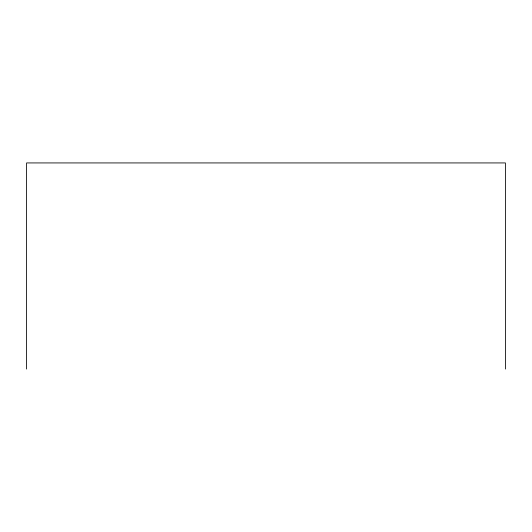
<?xml version="1.0" encoding="UTF-8"?>
<svg xmlns="http://www.w3.org/2000/svg" width="532" height="532" viewBox="0 0 532 532"><rect width="100%" height="100%" fill="white"/><g stroke="black" fill="none" stroke-linecap="round" stroke-linejoin="round"><path stroke-width="0.8" d="M505.4 369.068L505.4 162.932L26.6 162.932L26.6 369.068"/></g></svg>
